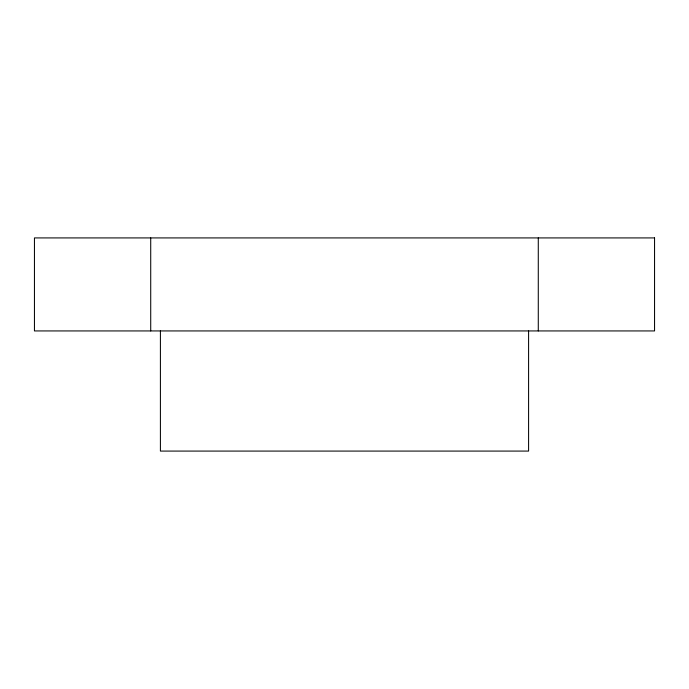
<?xml version="1.0" encoding="UTF-8"?>
<svg xmlns="http://www.w3.org/2000/svg" width="689" height="689" viewBox="0 0 689 689"><rect width="100%" height="100%" fill="white"/><g stroke="black" fill="none" stroke-linecap="round" stroke-linejoin="round"><path stroke-width="1.03" d="M538.281 237.92L538.281 330.935M528.592 330.935L528.592 451.08L160.408 451.08L160.408 330.935M150.719 237.92L150.719 330.935M654.55 237.92L34.45 237.92L34.45 330.935L654.55 330.935L654.55 237.92"/></g></svg>
